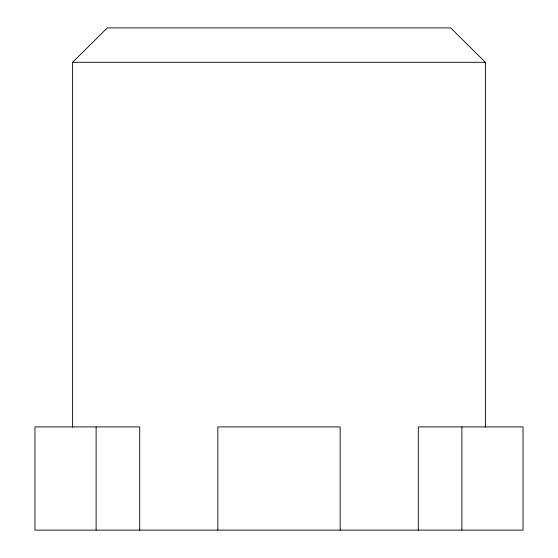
<?xml version="1.0" encoding="UTF-8"?>
<svg xmlns="http://www.w3.org/2000/svg" width="558" height="558" viewBox="0 0 558 558"><rect width="100%" height="100%" fill="white"/><g stroke="black" fill="none" stroke-linecap="round" stroke-linejoin="round"><path stroke-width="0.84" d="M72.617 427.302L72.617 62.301L107.31 27.9L450.69 27.9L485.383 62.301L485.383 427.302M72.617 62.301L485.383 62.301M461.891 426.905L461.891 530.1M418.291 530.1L418.291 426.905L523.041 426.905L523.041 530.1L34.959 530.1L34.959 426.905L139.709 426.905L139.709 530.1M340.157 530.1L340.157 426.905L217.843 426.905L217.843 530.1M96.109 426.905L96.109 530.1"/></g></svg>
